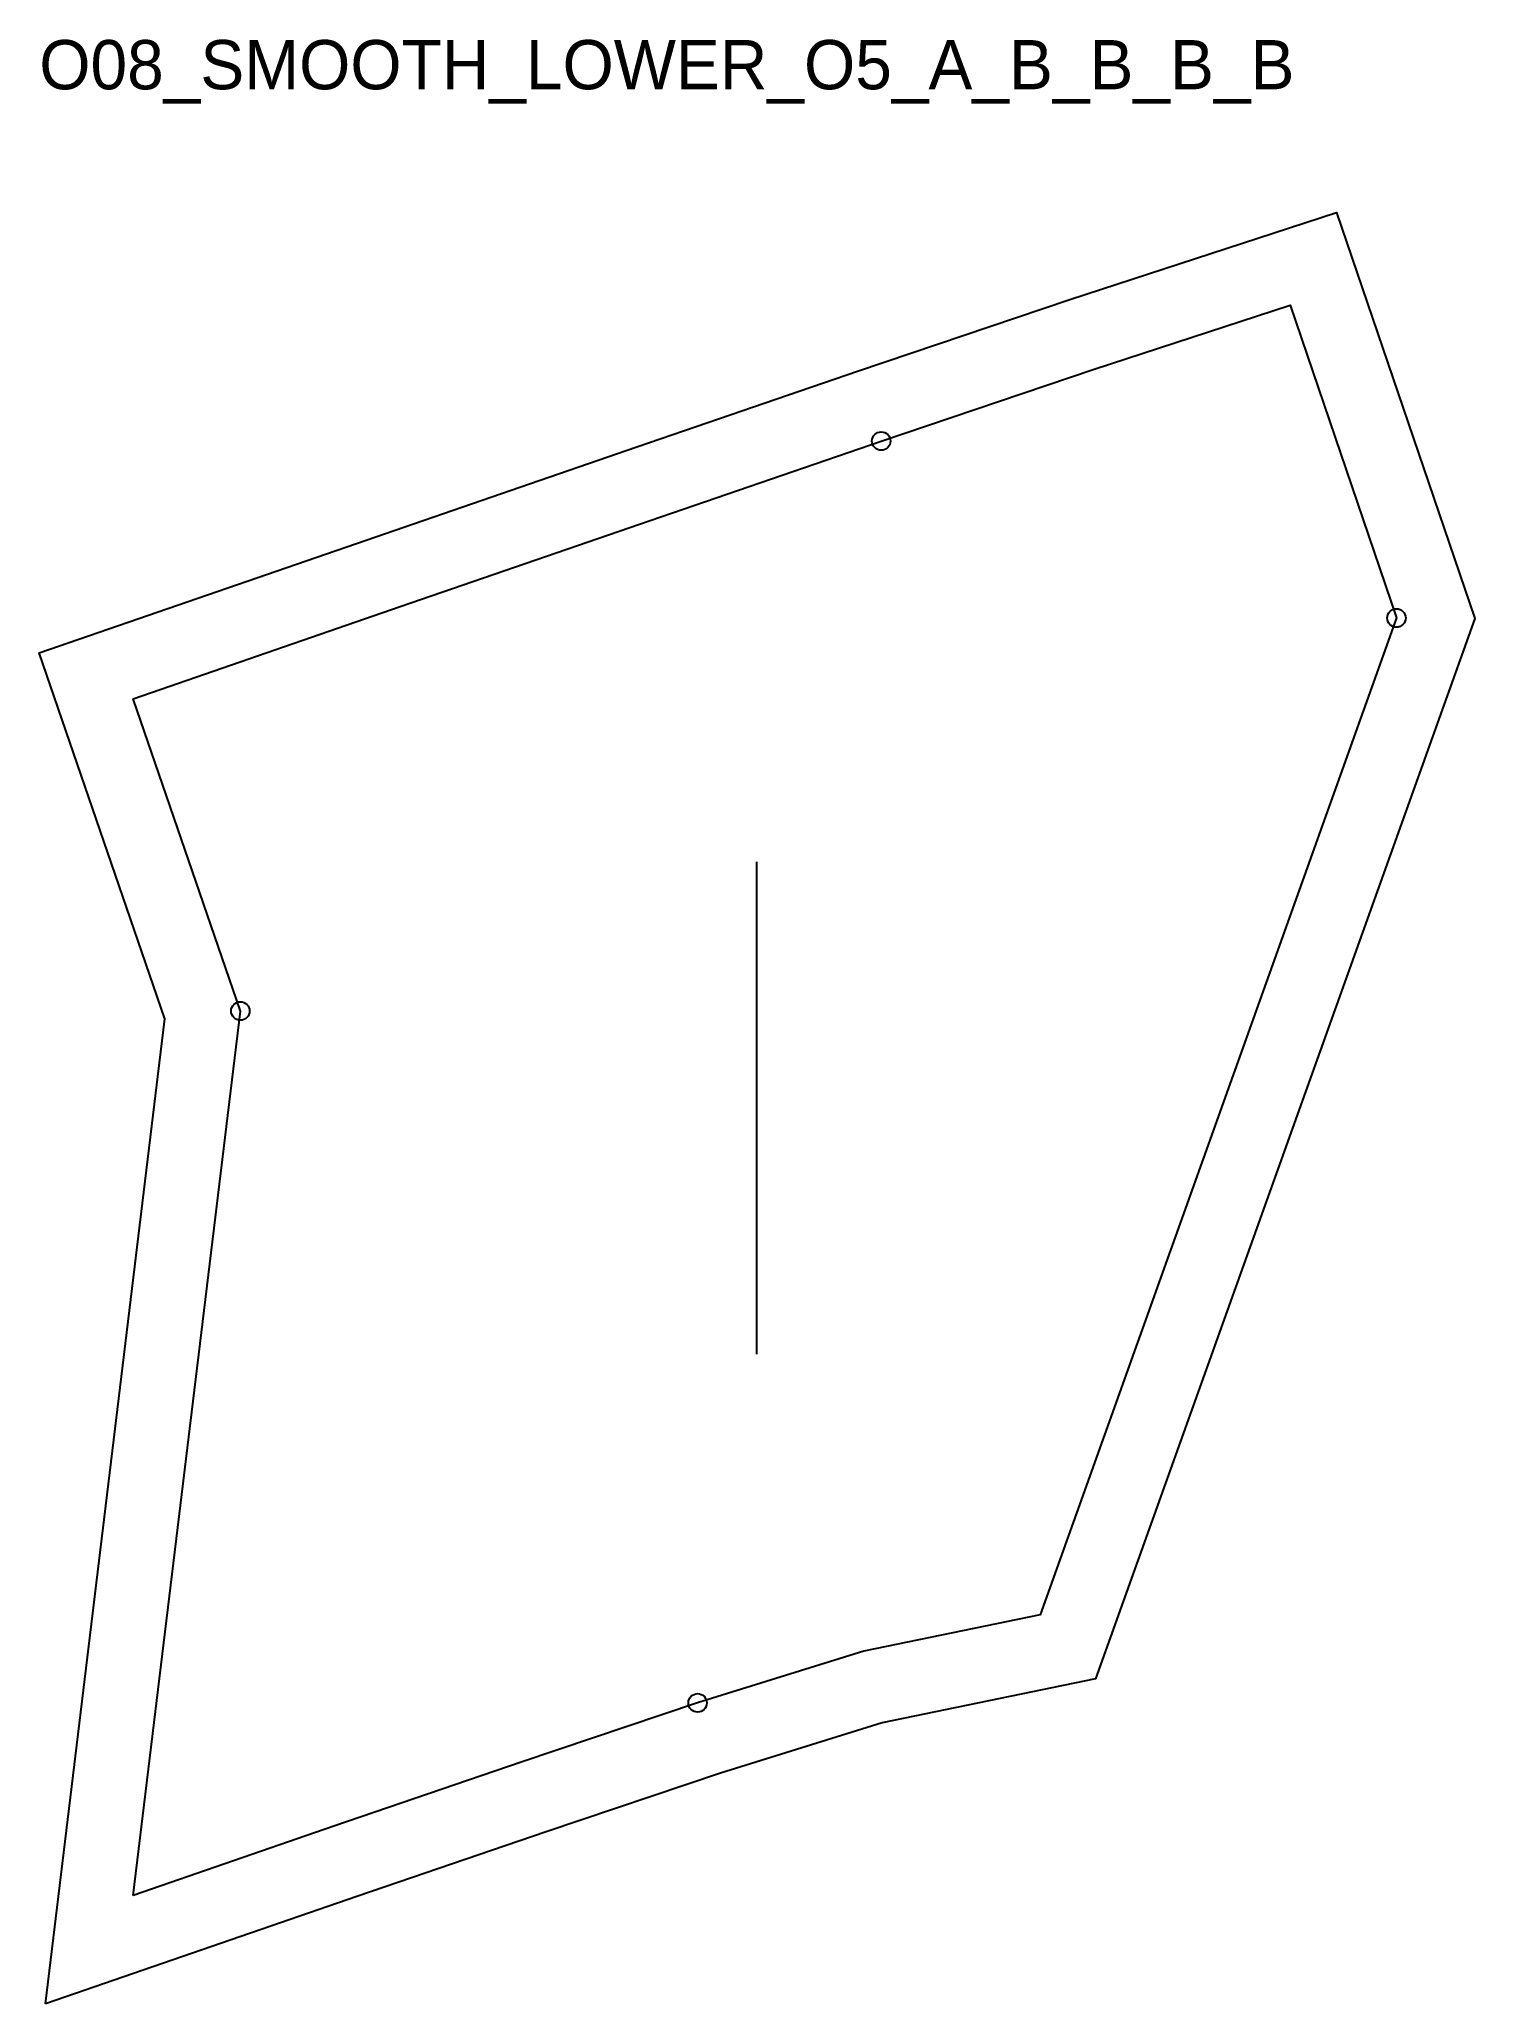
# Model space of a CAD drawing. Header units: millimetres. Extents: x -15 to 218, y -18 to 302.
import ezdxf

# ---------------------------------------------------------------- set-up
doc = ezdxf.new("R2010")
doc.units = ezdxf.units.MM
for name, color, linetype in [('CUT', 1, 'Continuous'), ('GRAIN', 3, 'Continuous'), ('ID', 7, 'Continuous'), ('NOTCH', 2, 'Continuous'), ('SEAM', 5, 'Continuous')]:
    doc.layers.add(name, color=color, linetype=linetype)

msp = doc.modelspace()

# ---------------------------------------------------------------- linework, layer by layer
at = {"layer": 'CUT'}
msp.add_lwpolyline([(-14.22, -17.59), (5.18, 142.4), (-15.24, 201.87), (39.45, 220.74), (80.09, 234.75), (117.68, 247.65), (152.18, 259.29), (195.52, 273.45), (217.98, 207.45), (156.38, 35.18), (121.71, 28.07), (95.42, 19.87), (67.1, 10.35), (36.53, -0.11), (-14.22, -17.59)], close=True, dxfattribs=at)
at = {"layer": 'GRAIN'}
msp.add_line((101.37, 87.93), (101.37, 167.93), dxfattribs=at)
at = {"layer": 'NOTCH'}
for centre in [(121.55, 236.29), (205.27, 207.55), (17.43, 143.69), (91.72, 31.29)]:
    msp.add_circle(centre, 1.5, dxfattribs=at)
at = {"layer": 'SEAM'}
msp.add_lwpolyline([(0, 0), (17.43, 143.69), (0, 194.43), (43.37, 209.4), (83.99, 223.41), (121.55, 236.29), (155.97, 247.9), (187.98, 258.36), (205.27, 207.55), (147.36, 45.58), (118.71, 39.71), (91.72, 31.29), (63.24, 21.71), (32.63, 11.24)], close=True, dxfattribs=at)

# ---------------------------------------------------------------- texts
at = {"layer": 'ID'}
msp.add_text('O08_SMOOTH_LOWER_O5_A_B_B_B_B', height=8, dxfattribs=at).set_placement((-15.24, 293.45))

doc.saveas('drawing.dxf')
